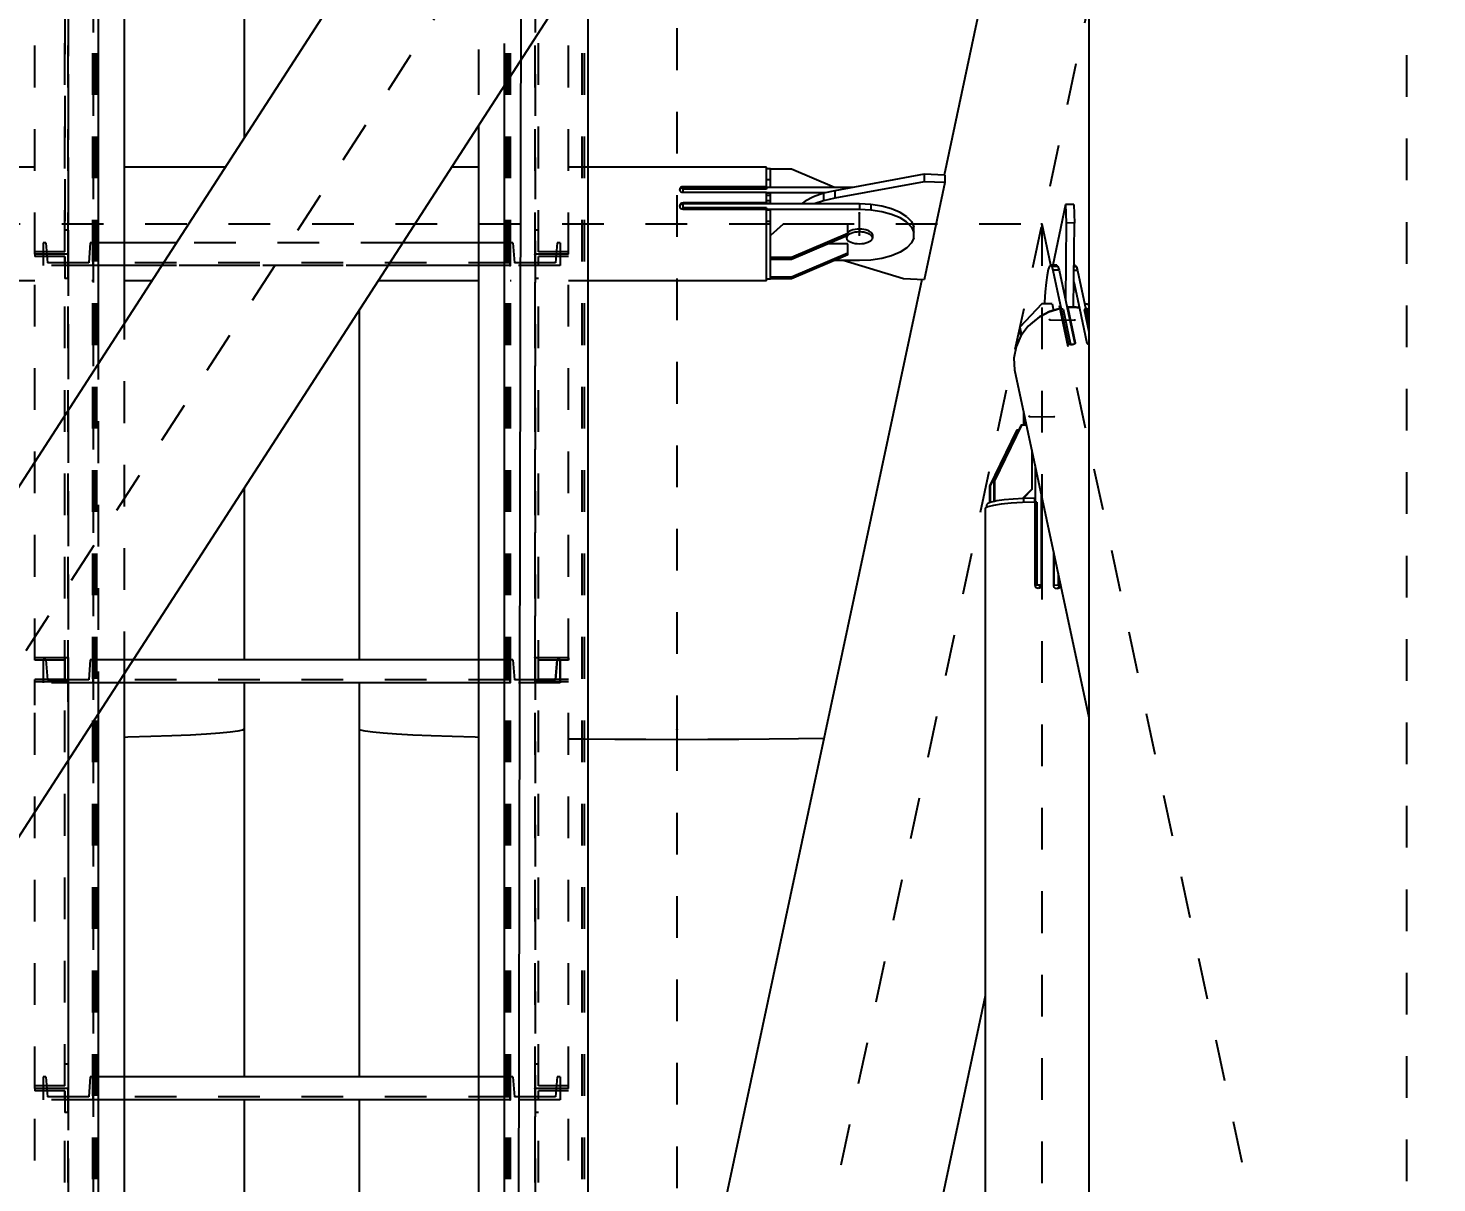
# Model space of a CAD drawing. Header units: millimetres. Extents: x 149919 to 150445, y 136651 to 136866.
# Drawn here: x 150262.208 to 150265.586, y 136801.376 to 136804.144 of the extents above; entities that cross this region are included whole.
import ezdxf

# ---------------------------------------------------------------- set-up
doc = ezdxf.new("R2010")
doc.units = ezdxf.units.MM
doc.header["$LTSCALE"] = 0.25
for name, pattern in [('CENTER', [50.8, 31.75, -6.35, 6.35, -6.35]), ('XKITLINE00', [0]), ('XKITLINE02', [4, 2, -2]), ('XKITLINE03', [6, 3, -1, 1, -1])]:
    doc.linetypes.add(name, pattern=pattern)
doc.styles.add('ROMANS', font='romans.shx')
doc.dimstyles.new('MD300', dxfattribs={"dimtxt": 2.5, "dimasz": 2.5, "dimexe": 1, "dimexo": 1, "dimgap": 0.5, "dimtad": 1, "dimdec": 1, "dimlfac": 50, "dimrnd": 0.5, "dimdsep": 46, "dimtxsty": 'ROMANS', "dimcen": 1, "dimclrd": 146, "dimclre": 146, "dimclrt": 30, "dimadec": 1, "dimazin": 2, "dimtfac": 1, "dimtdec": 1, "dimtmove": 0, "dimatfit": 1, "dimfxl": 1, "dimtolj": 1, "dimtzin": 0, "dimlwd": -1, "dimlwe": -1, "dimarcsym": 0})

# ---------------------------------------------------------------- blocks, each defined once
blk = doc.blocks.new('çatıı')
at = {"color": 8, "linetype": 'CENTER'}
for p, q in [((12195, 16877.2), (12195, 15209.12)), ((12370, 16010.75), (12370, 14354.32)), ((12370, 15740.27), (11840, 14920.27)), ((12370, 15740.27), (12195, 14920.27)), ((11927.5, 15330.27), (12282.5, 15330.27)), ((12238.78, 15327.62), (12238.78, 15332.93)), ((12282.5, 15330.27), (12282.5, 14510.27)), ((12282.5, 15330.27), (12370, 14920.27)), ((12284.42, 15307.31), (12290.39, 15307.23)), ((12279.51, 15284.13), (12285.48, 15284.06)), ((12195, 15209.12), (12195, 13540.01))]:
    blk.add_line(p, q, dxfattribs=at)
at = {"color": 8, "linetype": 'XKITLINE00'}
for p, q in [((12223.64, 15555.83), (11947.88, 15129.19)), ((12293.8, 15535.26), (12293.8, 14963.53)), ((12262.11, 15531.36), (11986.35, 15104.72)), ((12293.8, 15504.65), (12259.07, 15341.95)), ((12091.2, 15392.07), (12091.2, 15350.92)), ((12041.01, 15343.92), (11993.51, 15343.92)), ((12055.01, 15343.92), (12054.73, 15343.92)), ((12086.67, 15343.92), (12062.51, 15343.92)), ((12147.49, 15343.92), (12140.95, 15343.92)), ((12155.27, 15343.92), (12154.99, 15343.92)), ((12216.48, 15343.92), (12168.99, 15343.92)), ((12216.48, 15342.79), (12216.48, 15343.92)), ((12217.48, 15343.52), (12216.48, 15343.52)), ((12217.48, 15342.28), (12217.48, 15343.52)), ((12222.48, 15343.45), (12217.48, 15343.45)), ((12232.83, 15339.05), (12222.48, 15343.45)), ((12216.48, 15339.05), (12216.48, 15342.79)), ((12217.48, 15340.88), (12216.48, 15340.88)), ((12217.48, 15339.05), (12217.48, 15342.28)), ((12254.3, 15342.18), (12232.84, 15338.25)), ((12254.3, 15340.41), (12232.84, 15336.48)), ((12254.3, 15342.18), (12254.3, 15340.41)), ((12259.27, 15341.95), (12254.3, 15342.18)), ((12259.27, 15340.18), (12254.3, 15340.41)), ((12259.27, 15340.18), (12254.31, 15316.92)), ((12259.27, 15341.95), (12259.27, 15340.18)), ((12195.67, 15338.74), (12195.63, 15338.53)), ((12195.63, 15338.53), (12195.67, 15338.31)), ((12195.67, 15338.46), (12195.66, 15338.38)), ((12195.79, 15338.94), (12195.67, 15338.74)), ((12195.79, 15338.66), (12195.67, 15338.46)), ((12195.67, 15338.31), (12195.79, 15338.11)), ((12195.96, 15339.08), (12195.79, 15338.94)), ((12195.95, 15338.79), (12195.79, 15338.66)), ((12195.98, 15337.95), (12195.79, 15338.11)), ((12195.98, 15338.81), (12195.95, 15338.79)), ((12196.22, 15339.18), (12195.98, 15339.1)), ((12196.22, 15338.9), (12195.98, 15338.81)), ((12196.22, 15337.85), (12195.98, 15337.95)), ((12196.48, 15339.22), (12196.22, 15339.18)), ((12196.46, 15338.93), (12196.22, 15338.9)), ((12196.48, 15337.82), (12196.22, 15337.85)), ((12196.48, 15339.22), (12196.48, 15338.93)), ((12216.48, 15339.22), (12196.48, 15339.22)), ((12216.48, 15338.93), (12196.48, 15338.93)), ((12196.48, 15337.82), (12196.48, 15338.93)), ((12216.48, 15338.65), (12196.48, 15338.65)), ((12216.48, 15337.82), (12196.48, 15337.82)), ((12216.48, 15339.05), (12216.48, 15338.65)), ((12237.19, 15339.05), (12216.48, 15339.05)), ((12216.48, 15335.07), (12216.48, 15337.82)), ((12230.58, 15337.72), (12216.48, 15337.72)), ((12217.48, 15337.67), (12216.48, 15337.67)), ((12217.48, 15337.08), (12216.48, 15337.08)), ((12217.48, 15336.47), (12217.48, 15337.67)), ((12227.8, 15336.79), (12225.79, 15335.76)), ((12230.18, 15337.63), (12227.8, 15336.79)), ((12232.84, 15338.25), (12230.18, 15337.63)), ((12230.18, 15337.63), (12230.18, 15335.86)), ((12232.84, 15338.25), (12232.84, 15336.48)), ((12195.67, 15334.79), (12195.63, 15334.55)), ((12195.63, 15334.55), (12195.67, 15334.3)), ((12195.67, 15334.51), (12195.65, 15334.41)), ((12195.79, 15335.01), (12195.67, 15334.79)), ((12195.79, 15334.73), (12195.67, 15334.51)), ((12195.67, 15334.3), (12195.79, 15334.08)), ((12195.98, 15335.19), (12195.79, 15335.01)), ((12195.98, 15334.91), (12195.79, 15334.73)), ((12195.98, 15333.9), (12195.79, 15334.08)), ((12196.22, 15335.3), (12195.98, 15335.19)), ((12196.22, 15335.02), (12195.98, 15334.91)), ((12196.22, 15333.81), (12195.98, 15333.9)), ((12196.48, 15335.34), (12196.22, 15335.3)), ((12196.22, 15335.3), (12196.22, 15335.02)), ((12196.48, 15335.06), (12196.22, 15335.02)), ((12196.48, 15333.74), (12196.22, 15333.81)), ((12196.48, 15335.34), (12196.48, 15335.07)), ((12216.48, 15335.34), (12196.48, 15335.34)), ((12196.48, 15333.74), (12196.48, 15335.07)), ((12238.78, 15335.07), (12196.48, 15335.07)), ((12216.48, 15334.14), (12196.48, 15334.14)), ((12216.48, 15333.74), (12196.48, 15333.74)), ((12217.48, 15335.84), (12216.48, 15335.84)), ((12217.48, 15335.19), (12216.48, 15335.19)), ((12216.48, 15335.19), (12216.48, 15335.07)), ((12216.48, 15334.14), (12216.48, 15333.75)), ((12238.78, 15333.75), (12216.48, 15333.75)), ((12216.48, 15316.63), (12216.48, 15333.74)), ((12217.48, 15333.55), (12216.48, 15333.55)), ((12217.48, 15335.07), (12217.48, 15336.47)), ((12217.48, 15328.16), (12217.48, 15333.55)), ((12225.79, 15335.76), (12224.87, 15335.07)), ((12230.18, 15335.86), (12227.94, 15335.07)), ((12232.84, 15336.48), (12230.18, 15335.86)), ((12238.78, 15335.07), (12238.78, 15333.75)), ((12241.5, 15334.94), (12238.78, 15335.07)), ((12241.5, 15333.61), (12238.78, 15333.75)), ((12241.5, 15334.94), (12241.5, 15333.61)), ((12244.11, 15334.54), (12241.5, 15334.94)), ((12244.11, 15333.22), (12241.5, 15333.61)), ((12246.48, 15333.9), (12244.11, 15334.54)), ((12248.51, 15333.05), (12246.48, 15333.9)), ((12288.2, 15334.94), (12285.12, 15320.4)), ((12290.19, 15334.91), (12288.2, 15334.94)), ((12288.2, 15334.94), (12288.39, 15330.53)), ((12290.19, 15334.91), (12290.38, 15330.5)), ((12217.48, 15330.87), (12216.48, 15330.87)), ((12220.48, 15330.19), (12217.48, 15327.54)), ((12235.98, 15330.19), (12220.48, 15330.19)), ((12235.98, 15327.52), (12235.98, 15330.19)), ((12246.48, 15332.58), (12244.11, 15333.22)), ((12248.51, 15331.72), (12246.48, 15332.58)), ((12250.12, 15332.01), (12248.51, 15333.05)), ((12250.12, 15330.68), (12248.51, 15331.72)), ((12250.12, 15332.01), (12251.24, 15330.84)), ((12250.12, 15330.68), (12251.24, 15329.51)), ((12251.24, 15330.84), (12251.81, 15329.59)), ((12288.39, 15330.53), (12288.17, 15311.99)), ((12290.38, 15330.5), (12288.39, 15330.53)), ((12290.14, 15310.34), (12290.38, 15330.5)), ((12217.48, 15322.25), (12217.48, 15328.16)), ((12235.98, 15327.98), (12222.48, 15322.24)), ((12235.98, 15327.52), (12222.48, 15321.77)), ((12235.68, 15327.39), (12235.68, 15326.92)), ((12235.73, 15327.17), (12235.68, 15326.92)), ((12235.68, 15326.92), (12235.73, 15326.66)), ((12235.87, 15327.41), (12235.73, 15327.17)), ((12235.73, 15326.66), (12235.87, 15326.42)), ((12235.96, 15327.51), (12235.87, 15327.41)), ((12236.09, 15328.35), (12235.98, 15328.23)), ((12236.09, 15327.64), (12235.98, 15327.52)), ((12236.4, 15328.55), (12236.09, 15328.35)), ((12236.4, 15327.85), (12236.09, 15327.64)), ((12236.79, 15328.73), (12236.4, 15328.55)), ((12236.79, 15328.03), (12236.4, 15327.85)), ((12237.23, 15328.88), (12236.79, 15328.73)), ((12237.23, 15328.17), (12236.79, 15328.03)), ((12237.72, 15328.98), (12237.23, 15328.88)), ((12237.72, 15328.28), (12237.23, 15328.17)), ((12238.24, 15329.05), (12237.72, 15328.98)), ((12238.24, 15328.34), (12237.72, 15328.28)), ((12238.78, 15329.07), (12238.24, 15329.05)), ((12238.78, 15328.36), (12238.24, 15328.34)), ((12239.32, 15329.05), (12238.78, 15329.07)), ((12238.78, 15329.07), (12238.78, 15328.36)), ((12239.32, 15328.34), (12238.78, 15328.36)), ((12239.84, 15328.98), (12239.32, 15329.05)), ((12239.84, 15328.28), (12239.32, 15328.34)), ((12240.33, 15328.88), (12239.84, 15328.98)), ((12240.33, 15328.17), (12239.84, 15328.28)), ((12240.77, 15328.73), (12240.33, 15328.88)), ((12240.77, 15328.03), (12240.33, 15328.17)), ((12241.15, 15328.55), (12240.77, 15328.73)), ((12241.15, 15327.85), (12240.77, 15328.03)), ((12241.46, 15328.35), (12241.15, 15328.55)), ((12241.46, 15327.64), (12241.15, 15327.85)), ((12241.46, 15328.35), (12241.69, 15328.12)), ((12241.46, 15327.64), (12241.69, 15327.41)), ((12241.69, 15328.12), (12241.83, 15327.87)), ((12241.69, 15327.41), (12241.83, 15327.17)), ((12241.83, 15326.66), (12241.69, 15326.42)), ((12241.83, 15327.87), (12241.88, 15327.62)), ((12241.83, 15327.17), (12241.88, 15326.92)), ((12241.88, 15326.92), (12241.83, 15326.66)), ((12241.88, 15327.62), (12241.88, 15326.92)), ((12251.24, 15329.51), (12251.81, 15328.26)), ((12251.81, 15326.98), (12251.24, 15325.73)), ((12251.81, 15326.98), (12251.81, 15329.59)), ((12235.98, 15323.31), (12222.48, 15317.56)), ((12235.98, 15325.52), (12231.29, 15325.52)), ((12235.87, 15326.42), (12236.09, 15326.19)), ((12235.98, 15322.84), (12235.98, 15325.52)), ((12236.4, 15325.98), (12236.09, 15326.19)), ((12236.79, 15325.81), (12236.4, 15325.98)), ((12237.23, 15325.66), (12236.79, 15325.81)), ((12237.72, 15325.55), (12237.23, 15325.66)), ((12238.24, 15325.49), (12237.72, 15325.55)), ((12238.78, 15325.47), (12238.24, 15325.49)), ((12239.32, 15325.49), (12238.78, 15325.47)), ((12239.84, 15325.55), (12239.32, 15325.49)), ((12240.33, 15325.66), (12239.84, 15325.55)), ((12240.77, 15325.81), (12240.33, 15325.66)), ((12241.15, 15325.98), (12240.77, 15325.81)), ((12241.46, 15326.19), (12241.15, 15325.98)), ((12241.69, 15326.42), (12241.46, 15326.19)), ((12248.51, 15323.53), (12246.48, 15322.67)), ((12250.12, 15324.56), (12248.51, 15323.53)), ((12251.24, 15325.73), (12250.12, 15324.56)), ((12217.48, 15322.25), (12217.48, 15322.24)), ((12217.48, 15322.24), (12217.48, 15322.22)), ((12222.48, 15322.24), (12217.48, 15322.24)), ((12217.48, 15317.12), (12217.48, 15322.22)), ((12222.48, 15321.77), (12217.48, 15321.77)), ((12235.98, 15322.84), (12222.48, 15317.1)), ((12222.48, 15322.24), (12222.48, 15321.77)), ((12238.78, 15321.5), (12232.83, 15321.5)), ((12249.33, 15317.16), (12234.89, 15321.5)), ((12241.5, 15321.63), (12238.78, 15321.5)), ((12244.11, 15322.03), (12241.5, 15321.63)), ((12246.48, 15322.67), (12244.11, 15322.03)), ((12284.32, 15320.16), (12284.03, 15319.35)), ((12284.61, 15320.41), (12284.32, 15320.16)), ((12286.1, 15320.39), (12284.61, 15320.41)), ((12284.61, 15320.41), (12284.89, 15320.08)), ((12286.38, 15320.06), (12284.89, 15320.08)), ((12284.89, 15320.08), (12285.15, 15319.19)), ((12286.1, 15320.39), (12286.38, 15320.06)), ((12286.38, 15320.06), (12286.64, 15319.17)), ((12290.57, 15320.33), (12290.26, 15320.33)), ((12290.85, 15320), (12290.26, 15320.01)), ((12290.57, 15320.33), (12290.85, 15320)), ((12290.85, 15320), (12291.11, 15319.12)), ((12041.01, 15316.63), (11993.51, 15316.63)), ((12055.01, 15316.63), (12054.73, 15316.63)), ((12069.04, 15316.63), (12062.51, 15316.63)), ((12147.49, 15316.63), (12123.32, 15316.63)), ((12155.27, 15316.63), (12154.99, 15316.63)), ((12216.48, 15316.63), (12168.99, 15316.63)), ((12253.74, 15316.95), (12186.21, 15000.53)), ((12217.48, 15317.03), (12216.48, 15317.03)), ((12222.48, 15317.56), (12217.48, 15317.56)), ((12217.48, 15317.12), (12217.48, 15317.1)), ((12222.48, 15317.1), (12217.48, 15317.1)), ((12217.48, 15317.1), (12217.48, 15317.03)), ((12222.48, 15317.56), (12222.48, 15317.1)), ((12254.31, 15316.92), (12249.33, 15317.16)), ((12283.77, 15318.02), (12283.53, 15316.22)), ((12284.03, 15319.35), (12283.77, 15318.02)), ((12286.64, 15319.17), (12285.15, 15319.19)), ((12285.15, 15319.19), (12287.15, 15309.82)), ((12286.64, 15319.17), (12290.41, 15301.51)), ((12291.11, 15319.12), (12290.25, 15319.13)), ((12291.11, 15319.12), (12293.11, 15309.74)), ((12283.33, 15314.03), (12283.18, 15311.54)), ((12283.53, 15316.22), (12283.33, 15314.03)), ((12290.21, 15316.37), (12291.55, 15310.12)), ((12118.8, 15309.63), (12118.8, 15225.78)), ((12282.49, 15311.15), (12277.24, 15305.56)), ((12284.98, 15311.12), (12282.49, 15311.15)), ((12283.18, 15311.54), (12283.16, 15311.14)), ((12287.06, 15309.99), (12284.2, 15309.13)), ((12286.95, 15310.04), (12284.35, 15309.26)), ((12284.98, 15311.12), (12285.31, 15309.55)), ((12286.95, 15310.04), (12286.96, 15309.96)), ((12287.06, 15309.99), (12288.85, 15301.58)), ((12287.15, 15309.82), (12287.14, 15309.63)), ((12287.6, 15309.81), (12287.14, 15309.59)), ((12287.6, 15309.81), (12287.15, 15309.82)), ((12287.6, 15309.81), (12289.39, 15301.41)), ((12288.65, 15310.29), (12288.63, 15309.86)), ((12289.35, 15310.33), (12288.65, 15310.29)), ((12288.65, 15310.29), (12288.74, 15309.87)), ((12288.74, 15309.87), (12288.72, 15309.44)), ((12288.76, 15310.16), (12288.73, 15309.61)), ((12290.16, 15310.28), (12288.76, 15310.16)), ((12288.76, 15310.16), (12290.55, 15301.75)), ((12290.05, 15310.34), (12289.35, 15310.33)), ((12289.35, 15310.33), (12289.38, 15310.21)), ((12290.75, 15310.31), (12290.05, 15310.34)), ((12291.54, 15310.12), (12290.16, 15310.28)), ((12291.44, 15310.25), (12290.75, 15310.31)), ((12290.75, 15310.31), (12290.77, 15310.21)), ((12291.44, 15310.25), (12291.46, 15310.13)), ((12291.54, 15310.12), (12293.34, 15301.71)), ((12292.66, 15309.75), (12293.8, 15304.45)), ((12293.11, 15309.74), (12292.66, 15309.75)), ((12293.1, 15309.51), (12292.66, 15309.75)), ((12293.43, 15311.01), (12292.84, 15311.02)), ((12293.11, 15309.97), (12293.1, 15309.8)), ((12293.11, 15309.74), (12293.1, 15309.51)), ((12293.8, 15309.73), (12293.11, 15309.97)), ((12293.11, 15309.97), (12293.2, 15309.54)), ((12293.22, 15309.91), (12293.19, 15309.34)), ((12293.22, 15309.91), (12293.8, 15307.23)), ((12293.8, 15309.72), (12293.22, 15309.91)), ((12293.8, 15310.74), (12293.43, 15311.01)), ((12281.53, 15307.69), (12279.26, 15305.75)), ((12279.88, 15306.36), (12279.64, 15306.08)), ((12281.25, 15307.45), (12279.88, 15306.36)), ((12284.2, 15309.13), (12281.53, 15307.69)), ((12281.96, 15308.01), (12281.6, 15307.72)), ((12284.35, 15309.26), (12281.96, 15308.01)), ((12284.35, 15309.26), (12284.37, 15309.18)), ((12288.73, 15309.61), (12290.45, 15301.54)), ((12293.1, 15309.51), (12293.8, 15306.25)), ((12293.2, 15309.54), (12293.18, 15309.15)), ((12293.19, 15309.34), (12293.8, 15306.5)), ((12277.5, 15303.43), (12276.34, 15300.82)), ((12277.24, 15305.56), (12277.18, 15304.65)), ((12277.18, 15304.65), (12277.46, 15303.34)), ((12277.24, 15305.56), (12277.65, 15303.62)), ((12279.26, 15305.75), (12277.5, 15303.43)), ((12276.34, 15300.82), (12275.83, 15298.07)), ((12288.85, 15301.58), (12288.94, 15301.49)), ((12289.06, 15301.4), (12288.94, 15301.49)), ((12289.27, 15301.34), (12289.06, 15301.4)), ((12289.39, 15301.41), (12289.26, 15301.34)), ((12289.51, 15301.31), (12289.27, 15301.34)), ((12290.17, 15301.4), (12289.39, 15301.41)), ((12289.78, 15301.32), (12289.51, 15301.31)), ((12290.04, 15301.36), (12289.78, 15301.32)), ((12290.27, 15301.43), (12290.04, 15301.36)), ((12290.44, 15301.53), (12290.27, 15301.43)), ((12290.54, 15301.64), (12290.44, 15301.53)), ((12290.55, 15301.75), (12290.54, 15301.64)), ((12293.34, 15301.71), (12293.4, 15301.6)), ((12293.54, 15301.49), (12293.4, 15301.6)), ((12293.75, 15301.39), (12293.54, 15301.49)), ((12293.8, 15301.37), (12293.75, 15301.39)), ((12275.83, 15298.07), (12276, 15295.31)), ((12276, 15295.31), (12293.8, 15211.94)), ((12278.16, 15285.2), (12278.13, 15282.57)), ((12278.39, 15284.11), (12278.39, 15283.77)), ((12278.39, 15283.77), (12278.39, 15283.24)), ((12278.39, 15283.24), (12278.41, 15282.74)), ((12278.41, 15282.74), (12278.43, 15282.28)), ((12276.45, 15280.73), (12269.98, 15267.41)), ((12276.55, 15280.85), (12270.09, 15267.53)), ((12277.5, 15281.92), (12271.04, 15268.6)), ((12277.61, 15282.04), (12271.14, 15268.72)), ((12276.55, 15280.85), (12276.45, 15280.73)), ((12276.98, 15280.84), (12276.55, 15280.85)), ((12277.61, 15282.04), (12277.5, 15281.92)), ((12278.84, 15282.02), (12277.61, 15282.04)), ((12278.13, 15282.57), (12278.13, 15282.03)), ((12278.43, 15282.28), (12278.45, 15282.03)), ((12280.09, 15276.15), (12280.09, 15266.62)), ((12280.89, 15272.4), (12280.89, 15263.55)), ((12091.2, 15266.93), (12091.2, 15225.78)), ((12270.09, 15267.53), (12269.98, 15267.41)), ((12269.98, 15267.41), (12269.98, 15263.44)), ((12270.09, 15267.53), (12270.09, 15263.48)), ((12271.14, 15268.72), (12271.04, 15268.6)), ((12271.04, 15268.6), (12271.04, 15263.73)), ((12271.14, 15268.72), (12271.14, 15263.75)), ((12280.09, 15266.62), (12277.87, 15264.43)), ((12279.99, 15266.5), (12277.89, 15264.43)), ((12269.58, 15262.48), (12268.92, 15262.13)), ((12269.53, 15263.27), (12269.25, 15262.95)), ((12269.25, 15262.95), (12269.25, 15262.3)), ((12270.36, 15263.58), (12269.53, 15263.27)), ((12270.89, 15262.81), (12269.58, 15262.48)), ((12271.14, 15263.75), (12270.36, 15263.58)), ((12272.78, 15263.1), (12270.89, 15262.81)), ((12271.16, 15263.75), (12271.14, 15263.75)), ((12271.14, 15263.75), (12271.14, 15263.75)), ((12271.7, 15263.87), (12271.16, 15263.75)), ((12273.5, 15264.11), (12271.7, 15263.87)), ((12275.16, 15263.33), (12272.78, 15263.1)), ((12275.67, 15264.31), (12273.5, 15264.11)), ((12277.9, 15263.49), (12275.16, 15263.33)), ((12278.13, 15264.45), (12275.67, 15264.31)), ((12280.81, 15263.58), (12277.9, 15263.49)), ((12279.04, 15265.43), (12278.04, 15264.44)), ((12278.93, 15265.31), (12278.05, 15264.44)), ((12278.13, 15264.52), (12278.13, 15264.45)), ((12280.77, 15264.52), (12278.13, 15264.45)), ((12278.13, 15264.45), (12278.13, 15263.5)), ((12279.04, 15265.56), (12279.04, 15265.43)), ((12280.77, 15264.52), (12280.77, 15263.57)), ((12280.81, 15263.58), (12280.81, 15243.72)), ((12281.34, 15263.55), (12280.87, 15263.52)), ((12280.89, 15263.55), (12280.87, 15263.52)), ((12280.87, 15263.52), (12280.87, 15243.67)), ((12281.34, 15263.55), (12280.89, 15263.55)), ((12281.34, 15263.55), (12281.34, 15243.69)), ((12282.38, 15265.41), (12282.38, 15243.68)), ((12282.49, 15264.53), (12282.38, 15264.41)), ((12282.49, 15263.54), (12282.38, 15263.42)), ((12282.53, 15263.58), (12282.46, 15263.51)), ((12282.46, 15263.51), (12282.46, 15243.65)), ((12282.57, 15264.53), (12282.49, 15264.53)), ((12282.49, 15264.53), (12282.49, 15263.54)), ((12282.53, 15263.58), (12282.53, 15243.72)), ((12282.78, 15263.58), (12282.53, 15263.58)), ((12268.92, 15262.13), (12268.92, 14952.73)), ((12282.46, 15260.4), (12282.38, 15260.4)), ((12285.31, 15251.7), (12285.31, 15243.69)), ((12285.37, 15251.43), (12285.37, 15243.64)), ((12286.41, 15246.55), (12286.41, 15243.63)), ((12280.81, 15243.72), (12280.88, 15243.46)), ((12280.87, 15243.67), (12280.84, 15243.63)), ((12281.34, 15243.69), (12280.87, 15243.67)), ((12280.88, 15243.46), (12280.98, 15243.23)), ((12281.17, 15243.04), (12280.98, 15243.23)), ((12281.41, 15242.92), (12281.17, 15243.04)), ((12282.38, 15243.68), (12281.34, 15243.69)), ((12281.67, 15242.88), (12281.41, 15242.92)), ((12281.93, 15242.92), (12281.67, 15242.88)), ((12282.38, 15243.68), (12281.68, 15242.88)), ((12282.17, 15243.04), (12281.93, 15242.92)), ((12282.36, 15243.23), (12282.17, 15243.04)), ((12282.42, 15243.39), (12282.31, 15243.17)), ((12282.48, 15243.46), (12282.36, 15243.23)), ((12282.46, 15243.65), (12282.42, 15243.39)), ((12282.48, 15243.46), (12282.42, 15243.39)), ((12282.53, 15243.72), (12282.46, 15243.65)), ((12282.53, 15243.72), (12282.48, 15243.46)), ((12285.31, 15243.69), (12285.35, 15243.43)), ((12285.37, 15243.64), (12285.33, 15243.59)), ((12285.35, 15243.43), (12285.47, 15243.19)), ((12286.41, 15243.63), (12285.37, 15243.64)), ((12285.47, 15243.19), (12285.65, 15243)), ((12285.89, 15242.87), (12285.65, 15243)), ((12286.15, 15242.82), (12285.89, 15242.87)), ((12286.83, 15243.59), (12286.15, 15242.82)), ((12286.4, 15242.86), (12286.15, 15242.82)), ((12286.64, 15242.97), (12286.4, 15242.86)), ((12286.83, 15243.59), (12286.41, 15243.63)), ((12286.82, 15243.15), (12286.64, 15242.97)), ((12286.87, 15243.31), (12286.77, 15243.1)), ((12286.92, 15243.38), (12286.82, 15243.15)), ((12286.83, 15244.57), (12286.83, 15243.59)), ((12286.91, 15243.57), (12286.87, 15243.31)), ((12286.91, 15244.19), (12286.91, 15243.57)), ((12286.98, 15243.64), (12286.91, 15243.57)), ((12286.98, 15243.64), (12286.92, 15243.38)), ((12286.98, 15243.88), (12286.98, 15243.64)), ((12091.2, 15220.28), (12091.2, 15209.12)), ((12118.8, 15220.28), (12118.8, 15209.12)), ((12087.91, 15208.4), (12085.39, 15208.17)), ((12087.91, 15208.4), (12085.39, 15208.17)), ((12089.73, 15208.64), (12087.91, 15208.4)), ((12089.73, 15208.64), (12087.91, 15208.4)), ((12090.83, 15208.88), (12089.73, 15208.64)), ((12090.83, 15208.88), (12089.73, 15208.64)), ((12091.2, 15209.12), (12090.83, 15208.88)), ((12091.2, 15209.12), (12090.83, 15208.88)), ((12091.2, 15209.12), (12091.2, 15125.78)), ((12119.16, 15208.88), (12118.8, 15209.12)), ((12118.8, 15209.12), (12118.8, 15125.78)), ((12119.16, 15208.88), (12118.8, 15209.12)), ((12120.26, 15208.64), (12119.16, 15208.88)), ((12120.26, 15208.64), (12119.16, 15208.88)), ((12122.08, 15208.4), (12120.26, 15208.64)), ((12122.08, 15208.4), (12120.26, 15208.64)), ((12124.6, 15208.17), (12122.08, 15208.4)), ((12124.6, 15208.17), (12122.08, 15208.4)), ((12055.01, 15207.01), (12054.73, 15207)), ((12063.34, 15207.2), (12062.51, 15207.18)), ((12068.88, 15207.36), (12063.34, 15207.2)), ((12073.9, 15207.54), (12068.88, 15207.36)), ((12073.9, 15207.54), (12068.88, 15207.36)), ((12078.35, 15207.74), (12073.9, 15207.54)), ((12078.35, 15207.74), (12073.9, 15207.54)), ((12082.2, 15207.95), (12078.35, 15207.74)), ((12082.2, 15207.95), (12078.35, 15207.74)), ((12085.39, 15208.17), (12082.2, 15207.95)), ((12085.39, 15208.17), (12082.2, 15207.95)), ((12127.79, 15207.95), (12124.6, 15208.17)), ((12127.79, 15207.95), (12124.6, 15208.17)), ((12131.64, 15207.74), (12127.79, 15207.95)), ((12131.64, 15207.74), (12127.79, 15207.95)), ((12136.09, 15207.54), (12131.64, 15207.74)), ((12136.09, 15207.54), (12131.64, 15207.74)), ((12141.11, 15207.36), (12136.09, 15207.54)), ((12141.11, 15207.36), (12136.09, 15207.54)), ((12146.65, 15207.2), (12141.11, 15207.36)), ((12147.49, 15207.18), (12146.65, 15207.2)), ((12155.27, 15207), (12154.99, 15207.01)), ((12172.88, 15206.74), (12168.99, 15206.78)), ((12180.13, 15206.68), (12172.88, 15206.74)), ((12187.53, 15206.64), (12180.13, 15206.68)), ((12195, 15206.63), (12187.53, 15206.64)), ((12202.46, 15206.64), (12195, 15206.63)), ((12209.86, 15206.68), (12202.46, 15206.64)), ((12217.12, 15206.74), (12209.86, 15206.68)), ((12224.16, 15206.82), (12217.12, 15206.74)), ((12230.25, 15206.92), (12224.16, 15206.82)), ((12268.92, 15145.24), (12236.4, 14992.86)), ((12091.2, 15120.28), (12091.2, 15025.78)), ((12118.8, 15120.28), (12118.8, 15025.78))]:
    blk.add_line(p, q, dxfattribs=at)
at = {"color": 116, "linetype": 'XKITLINE02', "true_color": 0x136734}
for p, q in [((12048.21, 15323.61), (12048.21, 15426.28)), ((12160.99, 15323.03), (12160.99, 15426.28)), ((12161.79, 15323.61), (12161.79, 15426.28)), ((12041.01, 15323.03), (12041.01, 15421.06)), ((12048.21, 15420.98), (12048.21, 15328.83)), ((12049.01, 15420.98), (12049.01, 15328.83)), ((12049.01, 15323.03), (12049.01, 15420.48)), ((12168.99, 15323.03), (12168.99, 15421.06)), ((12054.93, 13721.24), (12054.93, 15406.22)), ((12055.01, 13721.24), (12055.01, 15406.22)), ((12055.46, 13721.24), (12055.47, 15406.22)), ((12055.86, 13721.24), (12055.86, 15406.22)), ((12147.49, 14302.1), (12147.49, 15406.22)), ((12153.69, 13723.56), (12153.69, 15406.22)), ((12154.14, 13721.24), (12154.14, 15406.22)), ((12154.54, 13721.24), (12154.54, 15406.22)), ((12154.99, 13721.24), (12154.99, 15406.22)), ((12155.07, 13721.24), (12155.07, 15406.22)), ((12172.31, 13721.24), (12172.31, 15406.22)), ((12172.84, 13721.24), (12172.84, 15406.22)), ((12173.69, 14943.1), (12173.69, 15406.22)), ((12049.01, 15328.83), (12048.21, 15328.83)), ((12049.01, 15328.83), (12049.01, 15323.03)), ((12161.79, 15328.83), (12160.99, 15328.83)), ((12048.21, 15323.61), (12041.01, 15323.61)), ((12043.69, 15325.78), (12043.01, 15325.78)), ((12043.01, 15325.78), (12043.01, 15320.28)), ((12043.01, 15325.78), (12043.01, 15320.28)), ((12043.69, 15325.78), (12044.07, 15320.98)), ((12043.69, 15325.78), (12044.07, 15320.98)), ((12054.33, 15325.78), (12053.95, 15320.98)), ((12054.33, 15325.78), (12053.95, 15320.98)), ((12055.01, 15325.78), (12054.33, 15325.78)), ((12062.51, 15325.78), (12055.01, 15325.78)), ((12055.01, 15320.28), (12055.01, 15325.78)), ((12055.01, 15325.78), (12055.01, 15320.28)), ((12055.01, 15325.78), (12055.01, 15320.28)), ((12129.23, 15325.78), (12074.94, 15325.78)), ((12154.99, 15325.78), (12147.49, 15325.78)), ((12154.99, 15320.28), (12154.99, 15325.78)), ((12154.99, 15325.78), (12154.99, 15320.28)), ((12155.67, 15325.78), (12154.99, 15325.78)), ((12154.99, 15325.78), (12154.99, 15320.28)), ((12155.67, 15325.78), (12156.05, 15320.98)), ((12155.67, 15325.78), (12156.05, 15320.98)), ((12168.99, 15323.61), (12161.79, 15323.61)), ((12166.31, 15325.78), (12165.93, 15320.98)), ((12166.31, 15325.78), (12165.93, 15320.98)), ((12166.99, 15325.78), (12166.31, 15325.78)), ((12166.99, 15325.78), (12166.99, 15320.28)), ((12166.99, 15325.78), (12166.99, 15320.28)), ((12049.01, 15323.03), (12041.01, 15323.03)), ((12041.01, 15323.03), (12041.01, 15322.44)), ((12049.01, 15323.03), (12041.01, 15323.03)), ((12041.01, 15225.71), (12041.01, 15323.03)), ((12048.21, 15322.44), (12041.01, 15322.44)), ((12055.01, 15320.28), (12043.01, 15320.28)), ((12053.95, 15320.98), (12044.07, 15320.98)), ((12048.21, 15322.44), (12048.21, 15317.2)), ((12048.21, 15220.46), (12048.21, 15322.44)), ((12049.01, 15317.2), (12049.01, 15323.03)), ((12049.01, 15220.46), (12049.01, 15320.98)), ((12154.99, 15320.98), (12055.01, 15320.98)), ((12062.51, 15320.28), (12055.01, 15320.28)), ((12125.67, 15320.28), (12071.39, 15320.28)), ((12154.99, 15320.28), (12147.49, 15320.28)), ((12166.99, 15320.28), (12154.99, 15320.28)), ((12165.93, 15320.98), (12156.05, 15320.98)), ((12168.99, 15323.03), (12160.99, 15323.03)), ((12160.99, 15220.46), (12160.99, 15323.03)), ((12168.99, 15323.03), (12160.99, 15323.03)), ((12161.79, 15220.46), (12161.79, 15322.44)), ((12168.99, 15322.44), (12161.79, 15322.44)), ((12168.99, 15225.71), (12168.99, 15323.03)), ((12049.01, 15317.2), (12048.21, 15317.2)), ((12161.79, 15317.2), (12160.99, 15317.2)), ((12062.51, 15222.55), (12062.51, 15306.54)), ((12056.32, 15212.96), (12056.32, 15296.95)), ((12049.01, 15226.29), (12041.01, 15226.29)), ((12048.21, 15225.71), (12041.01, 15225.71)), ((12043.69, 15225.78), (12043.01, 15225.78)), ((12043.01, 15225.78), (12043.01, 15220.28)), ((12043.01, 15225.78), (12043.01, 15220.28)), ((12043.69, 15225.78), (12044.07, 15220.98)), ((12043.69, 15225.78), (12044.07, 15220.98)), ((12049.01, 15226.28), (12048.21, 15226.28)), ((12048.21, 15226.28), (12048.21, 15221.06)), ((12048.21, 15123.61), (12048.21, 15226.28)), ((12049.01, 15215.71), (12049.01, 15226.28)), ((12049.01, 15226.28), (12049.01, 15128.83)), ((12054.33, 15225.78), (12053.95, 15220.98)), ((12054.33, 15225.78), (12053.95, 15220.98)), ((12055.01, 15225.78), (12054.33, 15225.78)), ((12064.6, 15225.78), (12055.01, 15225.78)), ((12055.01, 15220.28), (12055.01, 15225.78)), ((12055.01, 15225.78), (12055.01, 15220.28)), ((12055.01, 15225.78), (12055.01, 15220.28)), ((12154.99, 15225.78), (12147.49, 15225.78)), ((12154.99, 15220.28), (12154.99, 15225.78)), ((12154.99, 15225.78), (12154.99, 15220.28)), ((12155.67, 15225.78), (12154.99, 15225.78)), ((12154.99, 15225.78), (12154.99, 15220.28)), ((12155.67, 15225.78), (12156.05, 15220.98)), ((12155.67, 15225.78), (12156.05, 15220.98)), ((12160.99, 15226.29), (12160.99, 15220.46)), ((12168.99, 15226.29), (12160.99, 15226.29)), ((12160.99, 15123.03), (12160.99, 15226.28)), ((12161.79, 15226.28), (12160.99, 15226.28)), ((12161.79, 15123.61), (12161.79, 15226.28)), ((12161.79, 15220.46), (12161.79, 15225.71)), ((12168.99, 15225.71), (12161.79, 15225.71)), ((12166.31, 15225.78), (12165.93, 15220.98)), ((12165.93, 15220.98), (12166.31, 15225.78)), ((12166.99, 15225.78), (12166.31, 15225.78)), ((12166.99, 15225.78), (12166.99, 15220.28)), ((12166.99, 15220.28), (12166.99, 15225.78)), ((12168.99, 15226.29), (12168.99, 15225.71)), ((12048.21, 15221.06), (12041.01, 15221.06)), ((12041.01, 15214.93), (12041.01, 15221.06)), ((12041.01, 15123.03), (12041.01, 15221.06)), ((12049.01, 15220.48), (12041.01, 15220.48)), ((12055.01, 15220.28), (12043.01, 15220.28)), ((12053.95, 15220.98), (12044.07, 15220.98)), ((12049.01, 15220.46), (12048.21, 15220.46)), ((12154.99, 15220.98), (12055.01, 15220.98)), ((12062.51, 15220.28), (12055.01, 15220.28)), ((12154.99, 15220.28), (12147.49, 15220.28)), ((12166.99, 15220.28), (12154.99, 15220.28)), ((12165.93, 15220.98), (12156.05, 15220.98)), ((12168.99, 15220.47), (12160.99, 15220.47)), ((12161.79, 15220.46), (12160.99, 15220.46)), ((12168.99, 15221.06), (12161.79, 15221.06)), ((12168.99, 15123.03), (12168.99, 15221.06)), ((12049.01, 15215.71), (12049.01, 15123.03)), ((12049.01, 15128.83), (12048.21, 15128.83)), ((12049.01, 15128.83), (12049.01, 15123.03)), ((12161.79, 15128.83), (12160.99, 15128.83)), ((12043.69, 15125.78), (12043.01, 15125.78)), ((12043.01, 15125.78), (12043.01, 15120.28)), ((12043.01, 15125.78), (12043.01, 15120.28)), ((12043.69, 15125.78), (12044.07, 15120.98)), ((12043.69, 15125.78), (12044.07, 15120.98)), ((12054.33, 15125.78), (12053.95, 15120.98)), ((12054.33, 15125.78), (12053.95, 15120.98)), ((12055.01, 15125.78), (12054.33, 15125.78)), ((12062.51, 15125.78), (12055.01, 15125.78)), ((12055.01, 15120.28), (12055.01, 15125.78)), ((12055.01, 15125.78), (12055.01, 15120.28)), ((12055.01, 15125.78), (12055.01, 15120.28)), ((12154.99, 15125.78), (12147.49, 15125.78)), ((12154.99, 15120.28), (12154.99, 15125.78)), ((12154.99, 15125.78), (12154.99, 15120.28)), ((12155.67, 15125.78), (12154.99, 15125.78)), ((12154.99, 15125.78), (12154.99, 15120.28)), ((12155.67, 15125.78), (12156.05, 15120.98)), ((12155.67, 15125.78), (12156.05, 15120.98)), ((12166.31, 15125.78), (12165.93, 15120.98)), ((12166.31, 15125.78), (12165.93, 15120.98)), ((12166.99, 15125.78), (12166.31, 15125.78)), ((12166.99, 15125.78), (12166.99, 15120.28)), ((12166.99, 15125.78), (12166.99, 15120.28)), ((12048.21, 15123.61), (12041.01, 15123.61)), ((12041.01, 15123.03), (12041.01, 15122.44)), ((12049.01, 15123.03), (12041.01, 15123.03)), ((12041.01, 15025.71), (12041.01, 15123.03)), ((12049.01, 15123.03), (12041.01, 15123.03)), ((12048.21, 15122.44), (12041.01, 15122.44)), ((12053.95, 15120.98), (12044.07, 15120.98)), ((12048.21, 15122.44), (12048.21, 15117.2)), ((12048.21, 15020.46), (12048.21, 15122.44)), ((12049.01, 15117.2), (12049.01, 15123.03)), ((12049.01, 15020.46), (12049.01, 15120.98)), ((12154.99, 15120.98), (12055.01, 15120.98)), ((12165.93, 15120.98), (12156.05, 15120.98)), ((12160.99, 15020.46), (12160.99, 15123.03)), ((12168.99, 15123.03), (12160.99, 15123.03)), ((12168.99, 15123.03), (12160.99, 15123.03)), ((12168.99, 15123.61), (12161.79, 15123.61)), ((12161.79, 15020.46), (12161.79, 15122.44)), ((12168.99, 15122.44), (12161.79, 15122.44)), ((12168.99, 15025.71), (12168.99, 15123.03)), ((12055.01, 15120.28), (12043.01, 15120.28)), ((12049.01, 15117.2), (12048.21, 15117.2)), ((12062.51, 15120.28), (12055.01, 15120.28)), ((12154.99, 15120.28), (12147.49, 15120.28)), ((12166.99, 15120.28), (12154.99, 15120.28)), ((12161.79, 15117.2), (12160.99, 15117.2))]:
    blk.add_line(p, q, dxfattribs=at)
at = {"color": 1, "linetype": 'XKITLINE03'}
for p, q in [((12049.01, 15420.48), (12049.01, 15323.03)), ((12160.99, 15323.03), (12160.99, 15420.47)), ((12049.02, 15406.22), (12049.01, 13721.24)), ((12055.01, 15406.22), (12055.01, 13721.24)), ((12147.49, 13721.24), (12147.49, 15406.22)), ((12160.99, 15406.22), (12160.99, 13721.24)), ((12049.01, 15323.03), (12049.01, 15226.29)), ((12154.99, 15320.28), (12055.01, 15320.28)), ((12055.01, 15320.28), (12055.01, 15320.28)), ((12154.99, 15320.28), (12154.99, 15320.28)), ((12160.99, 15226.29), (12160.99, 15323.03)), ((12049.01, 15220.48), (12049.01, 15123.03)), ((12154.99, 15220.28), (12055.01, 15220.28)), ((12055.01, 15220.28), (12055.01, 15220.28)), ((12154.99, 15220.28), (12154.99, 15220.28)), ((12160.99, 15123.03), (12160.99, 15220.47)), ((12049.01, 15123.03), (12049.01, 15026.29)), ((12160.99, 15026.29), (12160.99, 15123.03)), ((12154.99, 15120.28), (12055.01, 15120.28)), ((12055.01, 15120.28), (12055.01, 15120.28)), ((12154.99, 15120.28), (12154.99, 15120.28))]:
    blk.add_line(p, q, dxfattribs=at)
at = {"color": 7, "linetype": 'XKITLINE00'}
for p, q in [((12056.32, 15296.95), (12056.32, 15406.22)), ((12062.51, 15306.54), (12062.51, 15406.22)), ((12173.69, 14943.1), (12173.69, 15394.56)), ((12153.69, 14943.1), (12153.69, 15363.62)), ((12147.49, 14943.1), (12147.49, 15354.03)), ((12074.94, 15325.78), (12062.51, 15325.78)), ((12147.49, 15325.78), (12129.23, 15325.78)), ((12071.39, 15320.28), (12062.51, 15320.28)), ((12147.49, 15320.28), (12125.67, 15320.28)), ((12147.49, 15225.78), (12064.6, 15225.78)), ((12062.51, 14943.1), (12062.51, 15222.55)), ((12147.49, 15220.28), (12062.51, 15220.28)), ((12056.31, 14943.1), (12056.32, 15212.96)), ((12147.49, 15125.78), (12062.51, 15125.78)), ((12147.49, 15120.28), (12062.51, 15120.28))]:
    blk.add_line(p, q, dxfattribs=at)
at = {"color": 8, "linetype": 'XKITLINE00'}
for centre in [(12238.78, 15332.93), (12282.5, 15330.27), (12282.5, 15330.27), (12282.5, 15330.27), (12238.78, 15327.62), (12284.42, 15307.31), (12290.39, 15307.23), (12279.51, 15284.13), (12285.48, 15284.06), (12195, 15209.12), (12195, 15209.12)]:
    blk.add_circle(centre, 0.05, dxfattribs=at)
at = {"color": 1, "linetype": 'XKITLINE00'}
for centre in [(12049.01, 15323.03), (12049.01, 15323.03), (12055.01, 15320.28), (12055.01, 15320.28), (12154.99, 15320.28), (12154.99, 15320.28), (12160.99, 15323.03), (12160.99, 15323.03), (12049.01, 15226.29), (12160.99, 15226.29), (12049.01, 15220.48), (12055.01, 15220.28), (12055.01, 15220.28), (12154.99, 15220.28), (12154.99, 15220.28), (12160.99, 15220.47), (12049.01, 15123.03), (12049.01, 15123.03), (12160.99, 15123.03), (12160.99, 15123.03), (12055.01, 15120.28), (12055.01, 15120.28), (12154.99, 15120.28), (12154.99, 15120.28)]:
    blk.add_circle(centre, 0.05, dxfattribs=at)
blk = doc.blocks.new('*D5')
at = {"color": 146, "transparency": 16777216}
for p, q in [((150263.3906, 136805.0779), (150263.3796, 136799.1342)), ((150299.6028, 136805.011), (150299.5918, 136799.0673)), ((150265.8815, 136800.1296), (150297.0936, 136800.0719))]:
    blk.add_line(p, q, dxfattribs=at)
for points in [[(150265.8822, 136800.5463), (150265.8807, 136799.7129), (150263.3815, 136800.1342)], [(150297.0944, 136800.4885), (150297.0929, 136799.6552), (150299.5936, 136800.0673)]]:
    blk.add_solid(points, dxfattribs=at)
at = {"layer": 'DEFPOINTS', "color": 0, "transparency": 16777216}
for p in [(150263.3925, 136806.0779), (150299.6046, 136806.011), (150299.5936, 136800.0673)]:
    blk.add_point(p, dxfattribs=at)
at = {"color": 1, "transparency": 16777216, "insert": (150281.4908, 136801.8507), "char_height": 2.5, "attachment_point": 5, "rotation": 359.894, "style": 'ROMANS'}
blk.add_mtext('\\A1;36.2', dxfattribs=at)

msp = doc.modelspace()

# ---------------------------------------------------------------- block references
at = {"xscale": 0.009999943142843078, "yscale": 0.009999943142843078, "zscale": 0.009999943142843078}
msp.add_blockref('çatıı', (150141.8141, 136650.3731), dxfattribs=at)

# ---------------------------------------------------------------- dimensions: what is measured, and where the dimension line sits
dim = msp.add_aligned_dim(p1=(150263.3925, 136806.0779), p2=(150299.6046, 136806.011), distance=-5.9437, dimstyle='MD300', override={"dimdec": 2, "dimlfac": 1, "dimrnd": 0.05, "dimclrt": 1})
dim.commit()
dim.dimension.update_dxf_attribs({"geometry": '*D5', "text_midpoint": (150281.4908, 136801.8507)})

doc.saveas('drawing.dxf')
